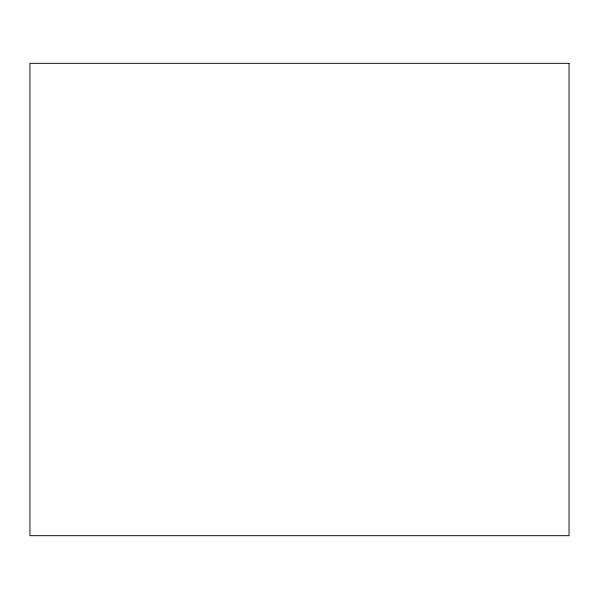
<?xml version="1.0" encoding="UTF-8"?>
<svg xmlns="http://www.w3.org/2000/svg" width="599" height="599" viewBox="0 0 599 599"><rect width="100%" height="100%" fill="white"/><g stroke="black" fill="none" stroke-linecap="round" stroke-linejoin="round"><path stroke-width="0.9" d="M569.05 63.322L29.95 63.322L29.95 535.678L569.05 535.678L569.05 63.322"/></g></svg>
